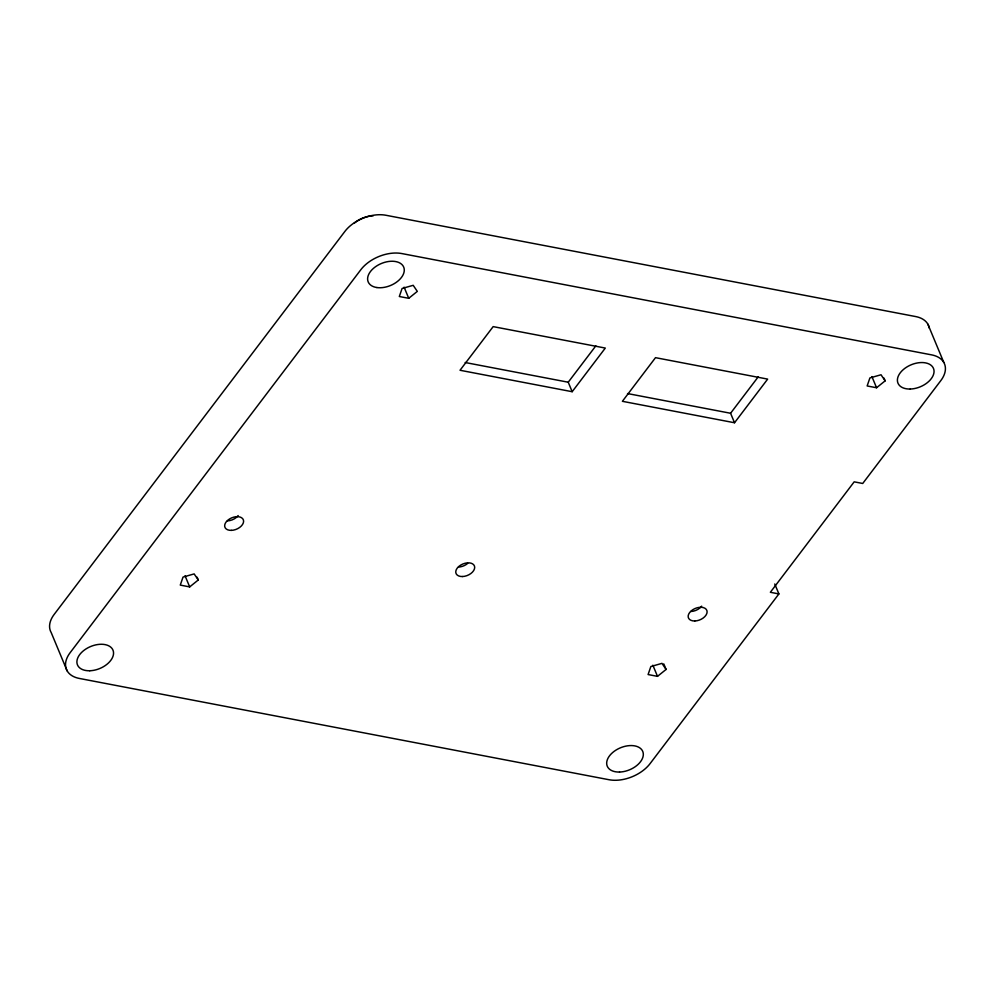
<?xml version="1.0" encoding="UTF-8"?>
<svg xmlns="http://www.w3.org/2000/svg" width="995" height="995" viewBox="0 0 995 995"><rect width="100%" height="100%" fill="white"/><g stroke="black" fill="none" stroke-linecap="round" stroke-linejoin="round"><path stroke-width="1.49" d="M572.175 391.707L460.026 370.264L493.159 326.621L605.308 348.063L572.175 391.707L568.232 382.217L595.843 345.85M734.534 422.751L622.385 401.308L655.506 357.665L767.655 379.107L734.534 422.751L730.579 413.261L758.19 376.894M778.898 593.928L650.096 763.6A31.156 19.315 -22.6 0 1 609.114 779.744L79.339 678.441A31.156 19.315 -22.6 0 1 70.123 652.708L360.849 269.695A31.156 19.315 -22.6 0 1 401.831 253.563L931.606 354.867A31.156 19.315 -22.6 0 1 940.822 380.6L862.727 483.471L854.183 481.841L770.354 592.286L778.898 593.928L774.757 583.99M408.734 298.301L417.315 291.398L413.199 285.316L402.079 288.475L399.318 296.51L408.734 298.301L404.107 287.169M198.266 579.986L194.149 573.916L183.03 577.075L180.269 585.097L189.684 586.901L198.266 579.986L197.109 577.199M885.14 380.849L881.023 374.767L869.904 377.926L867.143 385.96L876.558 387.751L885.14 380.849L883.983 378.063M666.09 669.436L661.973 663.366L650.854 666.526L648.093 674.548L657.508 676.351L666.09 669.436L663.764 663.876M465.175 362.516L568.232 382.217M627.522 393.56L730.579 413.261M927.85 324.121L943.795 362.416M871.931 376.62L876.558 387.751M652.869 665.22L657.508 676.351M185.045 575.769L189.684 586.901M67.15 670.879L51.205 632.584A31.156 19.315 -22.6 0 1 54.178 614.4L344.904 231.4A31.156 19.315 -22.6 0 1 385.886 215.256L915.661 316.559A31.156 19.315 -22.6 0 1 929.305 328.188M354.12 223.315A20.547 12.736 -22.6 0 1 373.237 215.791M701.674 606.166A9.938 6.169 -22.6 0 1 690.841 611.49M467.687 563.406A9.938 6.169 -22.6 0 1 458.446 567.05M238.191 515.572A9.938 6.169 -22.6 0 1 227.345 520.882M89.761 670.754A19.228 11.915 -22.6 0 0 113.107 650.469A19.228 11.915 -22.6 0 0 82.809 651.302A19.228 11.915 -22.6 0 0 89.761 670.754M619.537 772.045A19.228 11.915 -22.6 0 0 642.882 751.772A19.228 11.915 -22.6 0 0 612.572 752.606A19.228 11.915 -22.6 0 0 619.537 772.045M376.881 287.543A19.228 11.915 -22.6 0 0 404.281 270.018A19.228 11.915 -22.6 0 0 376.682 265.939A19.228 11.915 -22.6 0 0 376.881 287.543M910.263 389.033A19.228 11.915 -22.6 0 0 933.608 368.759A19.228 11.915 -22.6 0 0 903.298 369.593A19.228 11.915 -22.6 0 0 910.263 389.033M694.796 620.979A9.938 6.169 -22.6 0 0 706.873 610.482A9.938 6.169 -22.6 0 0 691.189 610.918A9.938 6.169 -22.6 0 0 694.796 620.979M462.389 576.54A9.938 6.169 -22.6 0 0 474.466 566.055A9.938 6.169 -22.6 0 0 458.794 566.478A9.938 6.169 -22.6 0 0 462.389 576.54M231.3 530.372A9.938 6.169 -22.6 0 0 243.377 519.887A9.938 6.169 -22.6 0 0 227.693 520.31A9.938 6.169 -22.6 0 0 231.3 530.372"/></g></svg>
